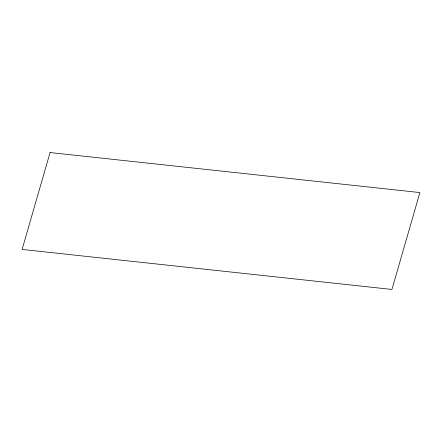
<?xml version="1.0" encoding="UTF-8"?>
<svg xmlns="http://www.w3.org/2000/svg" width="442" height="442" viewBox="0 0 442 442"><rect width="100%" height="100%" fill="white"/><g stroke="black" fill="none" stroke-linecap="round" stroke-linejoin="round"><path stroke-width="0.66" d="M50.073 152.551L22.1 249.437L391.927 289.449L419.9 192.563L50.073 152.551"/></g></svg>
